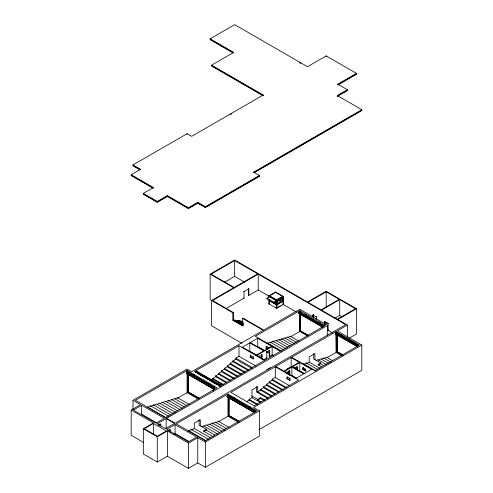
<?xml version="1.0" encoding="UTF-8"?>
<svg xmlns="http://www.w3.org/2000/svg" width="493" height="493" viewBox="0 0 493 493"><rect width="100%" height="100%" fill="white"/><g stroke="black" fill="none" stroke-linecap="round" stroke-linejoin="round"><path stroke-width="0.74" d="M336.596 332.596C337.434 334.297 336.731 331.666 335.98 333.046L335.684 333.909L336.084 334.642L335.61 333.958L335.936 332.972L357.665 345.519L357.339 346.499L357.517 345.433L358.319 345.137L357.554 345.501M336.09 331.598L291.628 357.271L314.941 370.73L359.403 345.057L336.09 331.598L335.61 333.958M195.746 372.56L196.103 371.562L196.83 371.143L197.188 371.722M195.906 372.653L196.263 371.654L196.99 371.235M195.986 372.603L196.947 371.352L220.716 385.076L219.761 386.327M200.743 375.364L201.095 374.483L200.774 375.364L197.779 373.639M201.138 375.592L201.458 374.711M214.775 383.462L215.096 382.58M219.514 386.284L219.878 385.286L220.599 384.867L220.963 385.446M219.675 386.376L220.038 385.378M220.716 386.475L221.037 385.588L220.599 384.867M323.587 325.676L299.658 311.859L299.017 312.229L298.974 313.739L298.61 313.16L298.974 312.161L299.695 311.742L300.058 312.328M299.855 311.835L298.61 313.16M298.857 313.203L299.812 311.952M322.742 327.469L322.385 326.884L322.742 325.885L323.47 325.466L323.833 326.052M299.017 312.229L322.786 325.953L322.465 326.834L298.696 313.11M323.63 325.559L322.385 326.884M186.397 373.189L186.804 372.104L187.796 371.74L186.983 372.209L186.582 373.287L186.983 373.897L186.582 373.287M186.853 372.178L186.496 373.133L213.192 388.546L213.685 389.316L214.498 388.848L214.905 387.763L214.498 387.153L213.506 387.523L213.099 388.601L213.685 389.316M213.192 388.546L213.549 387.59M214.498 387.153L213.099 388.601M255.066 410.731L228.191 395.213L227.47 395.626L227.113 396.582L227.427 397.247L227.02 396.637L227.427 395.559L228.241 395.09L228.641 395.7M253.716 412.049L254.123 410.971L255.115 410.607L254.302 411.076C253.014 411.741 254.881 413.627 253.809 412L227.113 396.582M254.936 410.503L255.522 411.217L254.887 412.123M341.057 335.302L341.704 336.047L342.031 335.838L341.704 334.876M354.442 343.738L354.442 342.228L354.11 343.196L353.463 342.407L355.324 343.911M353.795 342.66L354.085 343.19L353.463 342.407M318.638 322.823L323.149 325.75M193.583 375.235L193.94 375.771L194.341 375.518L193.527 375.518L193.17 374.926L193.977 375.728L193.496 375.512M208.447 383.813L208.804 384.355L209.654 384.404L209.291 384.614M208.896 384.072L209.254 384.614M249.513 407.526L249.871 408.062L250.271 407.81M301.426 314.503L300.132 313.751L300.071 331.197L300.2 313.714M342.98 355.274L336.892 351.996L337.052 335.271M336.996 351.811L336.99 335.308M199.314 398.597L188.184 392.157L187.993 392.44L188.184 373.768M233.047 52.856L210.147 39.637L210.147 38.805L234.662 24.65L307.484 66.691L326.175 55.894L356.47 73.383L356.47 74.215L337.773 85.012M263.262 95.833L211.589 66L211.589 65.168L233.7 52.4L233.7 52.961L210.147 39.36M242.476 83.835L242.957 83.557M139.938 169.777L132.993 165.771L132.993 164.939L187.075 133.72L191.641 136.358L263.262 95.001L263.262 95.556L211.589 65.723M230.12 114.69L231.451 113.926M152.775 188.012L131.193 175.557L131.193 174.725L140.567 169.309L140.567 169.863L132.993 165.494M361.807 110.266L253.649 172.71L253.649 172.156L259.417 175.483L259.417 176.321L205.341 207.541L197.767 203.171L188.394 208.582L167.367 196.442L157.273 202.266L143.334 194.217L143.334 193.385L153.428 187.556L153.428 188.11L131.193 175.28M356.47 73.383L337.773 84.18L347.386 89.732L347.386 90.564L337.292 96.388M337.773 84.734L356.47 73.938M347.386 89.732L337.292 95.556L361.807 109.711L361.807 110.543L254.314 172.605M337.292 96.11L347.386 90.287M143.334 193.385L157.273 201.434L167.367 195.604L188.394 207.75L197.767 202.34L205.341 206.709L259.417 175.483M253.649 172.156L361.807 109.711M259.417 176.038L205.341 207.263L197.767 202.894L188.394 208.305L167.367 196.165L157.273 201.988L143.334 193.94M212.113 300.539L210.147 299.405L210.147 274.151L234.662 259.996L307.484 302.036L326.175 291.246L356.47 308.729L356.47 333.989L349.377 338.081M234.662 260.55L211.109 274.151L234.181 287.474L257.734 273.874L234.662 260.55L234.662 276.37L224.192 282.415M242.063 343.362L211.589 325.768L211.589 300.514L233.7 287.752L210.147 274.151M327.679 335.148L327.679 325.355L166.646 418.323L175.058 423.185L345.704 324.659L258.215 274.151L212.551 300.514L233.343 312.519L233.343 320.012M243.554 291.215L244.035 291.499L248.842 288.719L248.842 295.381L248.361 295.104L248.361 288.442M226.324 308.384L244.035 298.154L244.035 291.499M248.842 295.381L258.215 289.97L268.87 296.12M211.589 300.514L232.862 312.796L233.343 312.519M268.87 297.23L268.87 295.843L275.599 291.955L283.364 296.441L283.364 304.489L276.635 308.371L268.87 303.891L268.87 299.448M276.006 292.195L269.277 296.077L269.277 296.774L276.228 300.785L273.825 302.172L266.873 298.16L266.873 298.85L273.825 302.862L283.364 297.827M266.873 298.16L269.277 296.774M232.862 312.796L232.862 320.29L233.485 319.926L243.098 325.479M243.086 325.214L234.107 320.031L234.107 320.493L234.736 320.13L243.067 324.942M243.049 324.671L235.358 320.234L234.736 320.592L234.736 320.13M269.277 304.126L269.277 300.798L269.683 300.564L277.041 304.81L282.957 301.396L282.551 301.155L282.551 297.827L282.957 298.062M243.037 324.406L235.987 320.333L235.358 320.696L235.358 320.234M243.018 324.135L236.609 320.438L235.987 320.795L235.987 320.333M242.957 325.565L242.476 325.842L242.476 318.349L242.957 318.071L263.743 330.07L299.799 309.259L327.679 325.355M237.86 321.103L238.483 320.74L242.969 323.334M242.957 323.063L239.111 320.844L238.483 321.208L238.483 320.74M268.87 303.891L269.277 303.657M242.938 322.798L239.734 320.943L239.111 321.307L239.111 320.844M282.957 296.207L276.228 300.089L276.228 308.137M242.926 322.527L240.362 321.048L239.734 321.411L239.734 320.943M268.87 295.843L276.635 300.323L283.364 296.441M242.907 322.262L240.985 321.153L240.362 321.51L240.362 321.048M242.889 321.991L241.607 321.251L240.985 321.615L240.985 321.153M279.186 303.614L279.186 300.046L280.807 299.109M242.858 321.454L242.236 321.818L242.236 321.356L241.607 321.713L241.607 321.251M279.186 300.046L280.388 300.742L282.551 299.491L281.349 298.801M276.635 304.575L282.957 300.921M278.508 306.819L280.388 305.734M132.993 409.467L132.993 400.285L187.075 369.066L191.641 371.704L263.262 330.347L242.476 318.349M187.075 370.453L135.396 400.285L165.445 417.633L217.117 387.8L187.075 370.453L187.075 392.656L198.18 399.065M326.181 291.794L307.965 302.314L321.017 309.857L339.239 299.337L326.181 291.794L326.181 307.614M187.753 371.864L187.032 372.283L186.674 373.238L187.032 373.774L187.753 373.361M238.988 345.753L194.525 371.426L220.001 386.13L264.464 360.463L238.988 345.753L238.988 356.297L255.972 366.102M299.799 310.645L255.331 336.318L280.807 351.022L325.275 325.355L299.799 310.645L299.799 312.131M143.617 442.498L131.193 435.325L131.193 410.071L140.567 404.654L132.993 400.285M299.658 313.258L299.017 313.628L322.786 327.352M193.897 374.477L193.934 375.524M299.177 313.721L299.812 313.351M194.341 374.735L194.384 375.783M141.651 405.283L133.356 410.071L155.948 423.111L164.243 418.323L141.651 405.283L141.651 414.163L156.934 422.988M249.803 342.838L242.353 347.14L256.292 355.188L263.743 350.887L249.803 342.838L249.803 351.164L257.106 355.379M257.734 338.26L250.284 342.561L264.223 350.609L271.674 346.308L257.734 338.26L257.734 346.585L265.037 350.8M200.38 374.84L200.817 375.783M303.731 314.54L304.927 315.23L305.321 314.251M305.685 314.503L305.685 316.013M305.685 315.237L305.358 315.471L305.007 314.947L315.255 321.196M150.42 406.602L153.428 404.864L171.059 415.044M154.026 405.351L156.429 403.964L173.32 413.713M251.541 368.265L235.864 359.212L235.864 358.103L238.988 356.297M157.033 404.451L159.436 403.064L175.674 412.438M248.004 370.385L232.979 361.708L232.979 360.876L235.864 359.212M339.72 299.615L321.498 310.134L337.292 319.248L355.508 308.729L339.72 299.615L339.72 315.434L335.166 318.065M160.034 403.545L162.437 402.159L177.462 410.835M312.519 315.508L313.819 314.756M244.466 372.505L230.095 364.21L230.095 363.378L232.979 361.708M163.041 402.645L165.445 401.259L179.809 409.554M240.276 374.249L227.211 366.706L227.211 365.874L230.095 364.21M166.042 401.746L168.446 400.353L182.163 408.272M236.739 376.369L224.327 369.202L224.327 368.37L227.211 366.706M267.687 343.338L269.991 342.006L283.715 349.925M233.201 378.488L221.443 371.704L221.443 370.872L224.327 369.202M270.571 342.506L272.875 341.174L285.946 348.717M172.051 399.94L174.454 398.554L186.865 405.714M230.385 381.027L218.559 374.199L218.559 373.367L221.443 371.704M312.815 317.048L312.815 314.83L316.444 316.925L316.925 316.648M175.058 399.04L177.462 397.648L189.213 404.439M226.127 382.728L215.675 376.695L215.675 375.863L218.559 374.199M276.339 340.842L278.644 339.511L289.816 345.957M187.075 392.656L177.462 398.202L177.462 397.648M222.589 384.854L212.791 379.197L212.791 378.359L215.675 376.695M279.223 340.01L281.528 338.673L291.985 344.712M250.234 357.24L250.715 356.963L253.698 358.682L253.217 358.959L250.234 357.24L250.234 355.299L253.217 357.018L253.698 356.741M269.56 347.583L269.079 347.861L266.103 346.141L266.103 348.083L266.584 347.805L268.371 348.841M211.059 380.195L212.791 379.197M281.528 339.511L284.418 337.841L294.216 343.498M284.991 338.34L287.302 337.009L296.447 342.29M272.154 346.585L256.773 355.465L264.944 360.186L280.326 351.306L272.154 346.585L272.154 354.911L269.708 356.328L269.227 356.051L269.227 350.221L268.864 350.431L269.344 350.708M287.875 337.508L290.186 336.177L298.678 341.082M209.205 383.32L209.248 384.367M290.827 336.639L299.799 331.462L307.638 335.986M266.701 351.675L266.331 351.891L266.812 352.168L269.708 350.498L269.708 356.328M259.226 356.55L262.11 354.88L262.11 359.255M214.011 382.71L214.449 383.653M318.595 323.106L318.953 322.126M319.316 322.379L319.316 323.883M324.48 323.784L324.48 321.565L324.961 321.288L324.961 324.246M258.961 429.693L361.807 370.311L361.807 345.057L253.649 407.501L259.417 410.829L259.417 436.089L205.341 467.309L197.767 462.939L188.394 468.35L167.367 456.21L157.273 462.033L143.334 453.985L143.334 428.731L153.428 422.902L131.193 410.071M324.751 324.074L327.358 322.57M153.428 423.462L144.295 428.731L157.273 436.225L166.406 430.956L153.428 423.462L153.428 434.758M263.872 359.693L266.812 357.998L266.812 352.168M213.549 389.088L214.498 388.848M219.921 385.353L220.759 384.959M213.506 389.211L214.319 388.743M324.48 321.565L328.11 323.661L328.591 323.383M166.166 418.6L157.15 423.807L165.562 428.663L174.577 423.462L166.166 418.6L166.166 428.399M356.47 308.729L337.773 319.526L347.386 325.078L347.386 337.323M158.302 425.36L160.78 423.931L160.78 426.155M328.11 323.661L328.11 330.322L328.591 330.045M266.75 369.688L270.386 367.587M175.058 424.572L166.763 429.36L188.394 441.845L196.689 437.057L175.058 424.572L175.058 433.452L188.819 441.395M227.932 394.043L176.26 423.875L205.341 440.668L257.013 410.829L227.932 394.043L227.932 395.571M275.279 366.706L230.816 392.379L254.129 405.838L298.598 380.165L275.279 366.706L275.279 377.527L289.268 385.606M291.147 357.548L275.76 366.428L283.937 371.149L299.319 362.263L291.147 357.548L291.147 367.34M347.386 325.078L337.292 330.902L361.807 345.057M228.419 395.189L227.02 396.637M336.084 333.058L336.744 332.676M228.37 395.318L227.649 395.731L227.291 396.686L227.649 397.229M336.121 333.126L336.701 332.793M143.334 428.731L157.273 436.78L167.367 430.956L188.394 443.096L197.767 437.685L205.341 442.055L259.417 410.829M168.495 430.58L170.399 429.483L170.399 432.441M342.031 335.104L342.031 336.614M234.964 398.184L235.001 399.774M234.514 398.757L234.15 398.966L233.787 398.381L234.113 398.966M173.727 434.222L175.058 433.452M234.964 399.016L234.15 398.917L234.964 398.966M286.914 369.146L290.543 367.051M291.868 367.119L284.418 371.426L296.194 378.223L303.645 373.922L291.868 367.119L291.868 375.45L297.1 378.47M299.799 362.54L292.349 366.841L304.126 373.645L311.576 369.343L299.799 362.54L299.799 370.865L305.031 373.891M285.478 387.855L272.154 380.165L272.154 379.333L275.279 377.527M281.928 389.969L269.27 382.66L269.27 381.829L272.154 380.165M278.379 392.083L266.386 385.162L266.386 384.33L269.27 382.66M286.871 372.505L289.755 370.841L289.755 375.21M294.463 368.117L297.347 366.453L297.347 370.101M289.268 371.34L289.896 370.982M289.73 373.158L288.645 372.535L289.268 371.759M274.829 394.197L263.502 387.658L263.502 386.826L266.386 385.162M289.108 373.94L288.023 373.312L288.645 372.535M287.542 373.589L288.023 373.312M271.279 396.31L260.618 390.154L260.618 389.322L263.502 387.658M303.405 364.623L306.289 362.959L317.609 369.497M287.863 374.039L289.859 372.887M191.278 430.192L194.285 428.454L210.807 437.994M260.618 390.154L257.734 391.824L268.395 397.974M306.862 363.458L309.173 362.127L319.828 368.277M201.495 426.79L203.295 425.749L217.838 434.142M256.409 404.377L249.082 400.15L249.082 399.318L251.966 397.648L260.624 402.652M316.093 360.63L317.825 359.631L326.483 364.629M203.899 426.235L206.302 424.849L219.521 432.478M246.198 401.813L249.082 400.15M318.398 360.13L320.709 358.793L328.702 363.409M286.938 378.71L287.419 378.433L290.303 380.097L289.822 380.374L286.938 378.71L286.938 376.763L289.822 378.433L290.303 378.156M302.801 369.553L305.685 371.217L305.685 369.275L302.801 367.605L302.801 369.553L303.281 369.275L306.165 370.939M206.9 425.336L209.303 423.943L221.862 431.196M321.282 359.298L323.593 357.961L330.92 362.195M209.907 424.43L212.31 423.043L224.87 430.297M327.118 357.591L336.09 352.415L342.087 355.872M354.079 342.019L353.752 342.986M353.752 342.943L354.405 342.98M215.916 422.63L218.319 421.238L228.894 427.345M238.507 422.347L227.932 416.246L218.319 421.792L218.319 421.238M251.966 395.984L257.734 399.318L260.618 397.648L264.519 399.903M323.956 365.67L320.709 363.791L320.709 362.959L317.825 364.623L321.719 366.878M214.874 435.066L206.302 430.118L206.302 429.286L203.295 431.024L213.186 436.73M257.734 399.318L257.734 400.15L260.618 398.48L264.519 400.735M318.398 365.122L320.709 363.791M203.899 431.511L206.302 430.118M250.271 407.027L250.271 408.635M249.458 407.76L249.908 408.019L249.064 407.267L249.458 407.76L249.828 407.551L249.865 406.743L249.865 407.816M249.458 407.81L250.271 407.859M254.172 411.045L254.887 410.626L255.251 411.168M228.721 415.611L239.278 421.675M228.758 415.599L228.635 415.913L228.721 397.266M337.015 351.762L343.048 355.237M299.534 62.66L300.859 63.424M210.147 38.805L233.7 52.4M211.589 65.168L263.262 95.001M132.993 164.939L140.567 169.309M131.193 174.725L153.428 187.556M339.72 315.434L341.692 316.574M275.193 292.195L282.957 296.675L282.957 304.723M305.284 314.275L305.722 314.485M318.922 322.145L319.353 322.354M358.282 345.248L336.559 332.707L336.848 333.243M341.372 335.801L341.735 336.004M358.503 345.655L358.177 345.051M336.996 333.323L340.102 335.117M341.347 335.838L346.764 338.968M348.033 339.695L349.297 340.429M350.56 341.156L351.823 341.889M356.568 344.625L357.807 345.34M302.529 313.85L299.658 311.859M316.574 321.96L317.899 322.724M342.98 338.019L344.977 339.172M352.304 343.399L354.301 344.552M355.632 345.322L356.963 346.092M269.277 295.609L277.041 300.089L277.041 308.137M335.684 333.909L357.265 346.369L357.665 347.103M313.77 321.627L315.07 322.379M335.98 334.445L357.554 346.906M234.662 276.37L244.553 282.082M283.518 304.575L296.17 311.884M328.11 330.322L332.67 332.954M276.832 301.186L278.058 301.895M276.635 301.241L277.041 301.476M269.277 300.798L276.228 304.81M342.653 354.781L337.335 351.712L337.335 335.191M243.554 297.877L244.035 298.154M308.501 335.486L300.508 330.877L300.508 314.405M300.132 330.963L307.996 335.419M332.473 360.593L326.477 357.129L323.593 358.793L323.593 357.961M320.709 362.959L313.739 358.935L313.739 353.592M287.585 347.171L275.76 340.343L272.875 342.006L272.875 341.174M242.987 323.599L237.86 320.641L237.232 320.998L238.513 321.744M243.006 323.87L237.232 320.536L236.609 320.9L236.609 320.438M238.501 321.473L239.783 322.212M241.065 322.952L242.346 323.691M239.801 322.484L241.724 323.593M237.94 322.447L239.222 323.186M234.107 320.493L235.389 321.233M236.671 321.972L237.953 322.712M239.234 323.451L242.445 325.306M232.862 320.29L242.476 325.842M267.107 342.838L281.478 351.133M303.405 363.791L316.056 371.1M266.565 347.522L268.525 348.65M302.961 368.536L305.629 370.07M266.103 348.083L267.292 348.773M269.227 350.221L269.708 350.498M266.368 351.564L269.683 353.481M272.154 354.911L273.788 355.854M294.339 367.636L296.891 369.189M262.11 354.88L261.629 354.603L261.629 358.978M289.755 370.841L289.274 370.563L289.274 374.933M266.331 357.715L266.812 357.998M288.91 370.773L289.391 371.05M288.645 372.116L289.73 372.745M259.108 356.063L259.589 356.34M286.747 372.018L287.228 372.295M288.023 372.893L289.108 373.521M259.096 356.531L261.752 358.06M235.864 358.103L252.847 367.907M272.154 379.333L286.809 387.794M232.979 360.876L248.657 369.929M269.27 381.829L283.259 389.908M230.095 363.378L245.12 372.049M266.386 384.33L279.044 391.633M227.211 365.874L241.582 374.169M263.502 386.826L275.495 393.747M224.327 368.37L238.045 376.288M260.618 389.322L271.945 395.861M221.443 370.872L234.508 378.414M267.73 398.424L256.533 391.96L256.533 386.617M218.559 373.367L230.385 380.195M215.675 375.863L226.842 382.309M257.734 400.15L260.988 402.023M212.791 378.359L223.896 384.774M249.082 399.318L257.74 404.315M197.921 372.246L199.893 373.38M201.199 374.138L202.512 374.896M203.825 375.654L213.666 381.329M214.979 382.087L219.57 384.737M221.037 385.588L220.556 384.984M196.103 371.562L220.081 385.446M201.169 375.598L202.494 376.362M203.819 377.127L208.453 379.801M209.771 380.565L213.746 382.858M214.806 383.468L217.203 384.854M218.399 385.544L219.601 386.235M214.449 387.282L187.574 371.759L187.932 372.301M188.024 372.246L187.617 371.636M208.841 384.312L209.654 384.355L209.698 383.554L209.698 384.626M214.905 387.763L214.319 387.054M188.708 372.751L191.697 374.477M194.587 376.147L195.881 376.892M197.175 377.638L201.052 379.875M202.346 380.621L210.449 385.304M211.645 385.994L214.628 387.714L214.27 387.178M233.516 398.621L228.191 395.213M234.563 399.225L242.963 404.075M244.904 405.191L246.192 405.942M247.486 406.688L248.78 407.434M250.469 408.407L252.262 409.443M253.457 410.133L254.653 410.823M186.804 372.104L213.685 387.621M227.427 395.559L254.302 411.076M253.833 412.222L229.153 397.974L229.153 415.593L239.154 421.367M186.853 373.669L213.728 389.187M227.47 397.124L254.351 412.641M199.203 398.301L188.529 392.138L188.529 374.526L213.21 388.774L213.21 391.072M199.234 398.646L188.104 392.218L188.104 373.811M239.197 421.718L228.721 415.673L228.801 397.987M226.552 428.627L215.318 422.144L212.31 423.875L212.31 423.043M184.511 406.996L171.453 399.453L168.446 401.191L168.446 400.353M206.302 429.286L199.092 425.126L199.092 419.783M168.711 416.326L150.42 405.77L147.419 407.501L147.419 406.947L166.357 417.879M208.465 439.281L191.278 429.36L188.277 431.092L188.277 430.537L206.123 440.841M158.925 424.14L160.256 424.904M275.026 302.172L276.228 303.146M228.241 395.09L228.727 395.854M318.595 323.063L318.275 322.551L318.564 323.106M299.695 311.742L300.132 312.463M196.83 371.143L197.268 371.864M358.14 345.168L358.429 345.698M357.191 346.413L357.517 347.017M335.832 333.995L336.09 352.415M326.175 55.894L326.175 56.455M316.444 316.925L316.444 319.15M314.941 359.631L314.941 353.524L309.173 356.852L309.173 362.127M313.295 314.552L313.295 317.51M306.289 362.959L306.289 363.791M303.281 367.328L303.281 369.275M299.799 313.616L299.799 331.462M296.866 366.909L296.866 369.818M289.822 378.433L289.822 380.374M289.342 370.798L289.342 372.277M287.419 377.139L287.419 378.433M286.914 372.11L286.914 373.589M280.388 300.742L280.388 302.406M277.744 300.644L277.744 304.212M276.635 300.323L276.635 308.371M273.825 302.172L273.825 302.862M266.584 346.511L266.584 347.805M260.618 397.648L260.618 398.48M258.215 274.151L258.215 289.97M257.734 392.656L257.734 386.549L251.966 389.877L251.966 397.648M253.217 357.018L253.217 358.959M250.715 355.022L250.715 356.963M233.485 319.926L233.485 320.388M227.932 397.105L227.932 416.246M213.715 388.509L213.715 390.043M213.642 388.558L213.642 390.086M205.341 206.709L205.341 207.541M205.341 442.055L205.341 467.309M200.417 374.822L200.417 375.549M200.294 425.816L200.294 419.716L194.285 423.185L194.285 428.454M197.767 202.34L197.767 203.171M197.767 437.685L197.767 462.939M188.394 207.75L188.394 208.582M188.394 443.096L188.394 468.35M187.075 133.72L187.075 134.275M169.198 429.526L169.198 431.005M167.367 195.604L167.367 196.442M167.367 430.956L167.367 456.21M159.578 423.98L159.578 425.459M157.273 201.434L157.273 202.266M157.273 436.78L157.273 462.033M153.428 404.864L153.428 405.696M214.695 382.352L214.375 383.234L214.695 382.352M304.637 314.676L304.927 315.23L304.637 314.676M234.557 397.906L234.514 399.54L234.557 397.906"/></g></svg>
